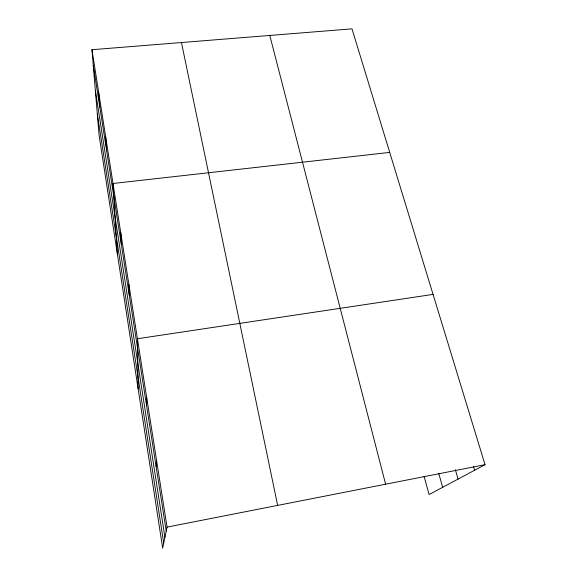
<?xml version="1.0" encoding="UTF-8"?>
<svg xmlns="http://www.w3.org/2000/svg" width="577" height="577" viewBox="0 0 577 577"><rect width="100%" height="100%" fill="white"/><g stroke="black" fill="none" stroke-linecap="round" stroke-linejoin="round"><path stroke-width="0.87" d="M146.594 405.732L146.746 397.971M156.136 466.634L156.605 460.655M91.959 49.709L167.056 527.111L162.664 548.15L99.078 135.155L91.959 49.709L351.999 28.85L485.041 464.687L429.108 494.554L424.088 476.407M167.056 527.111L485.041 464.687M433.06 294.393L137.427 338.742L138.134 388.848M389.713 152.407L113.005 183.486L117.376 254.003M473.573 466.836L474.604 470.262M455.332 469.671L458.073 479.083M438.794 473.587L442.674 487.305M269.791 35.442L385.609 484.204M181.452 42.532L277.652 505.402M93.265 65.345L166.226 531.078M95.349 90.394L164.921 537.324M97.318 114.044L163.717 543.094M98.645 92.197L99.799 107.062M105.649 136.742L106.644 150.734M120.73 232.61L121.336 244.54M128.866 284.295L129.241 294.998"/></g></svg>
